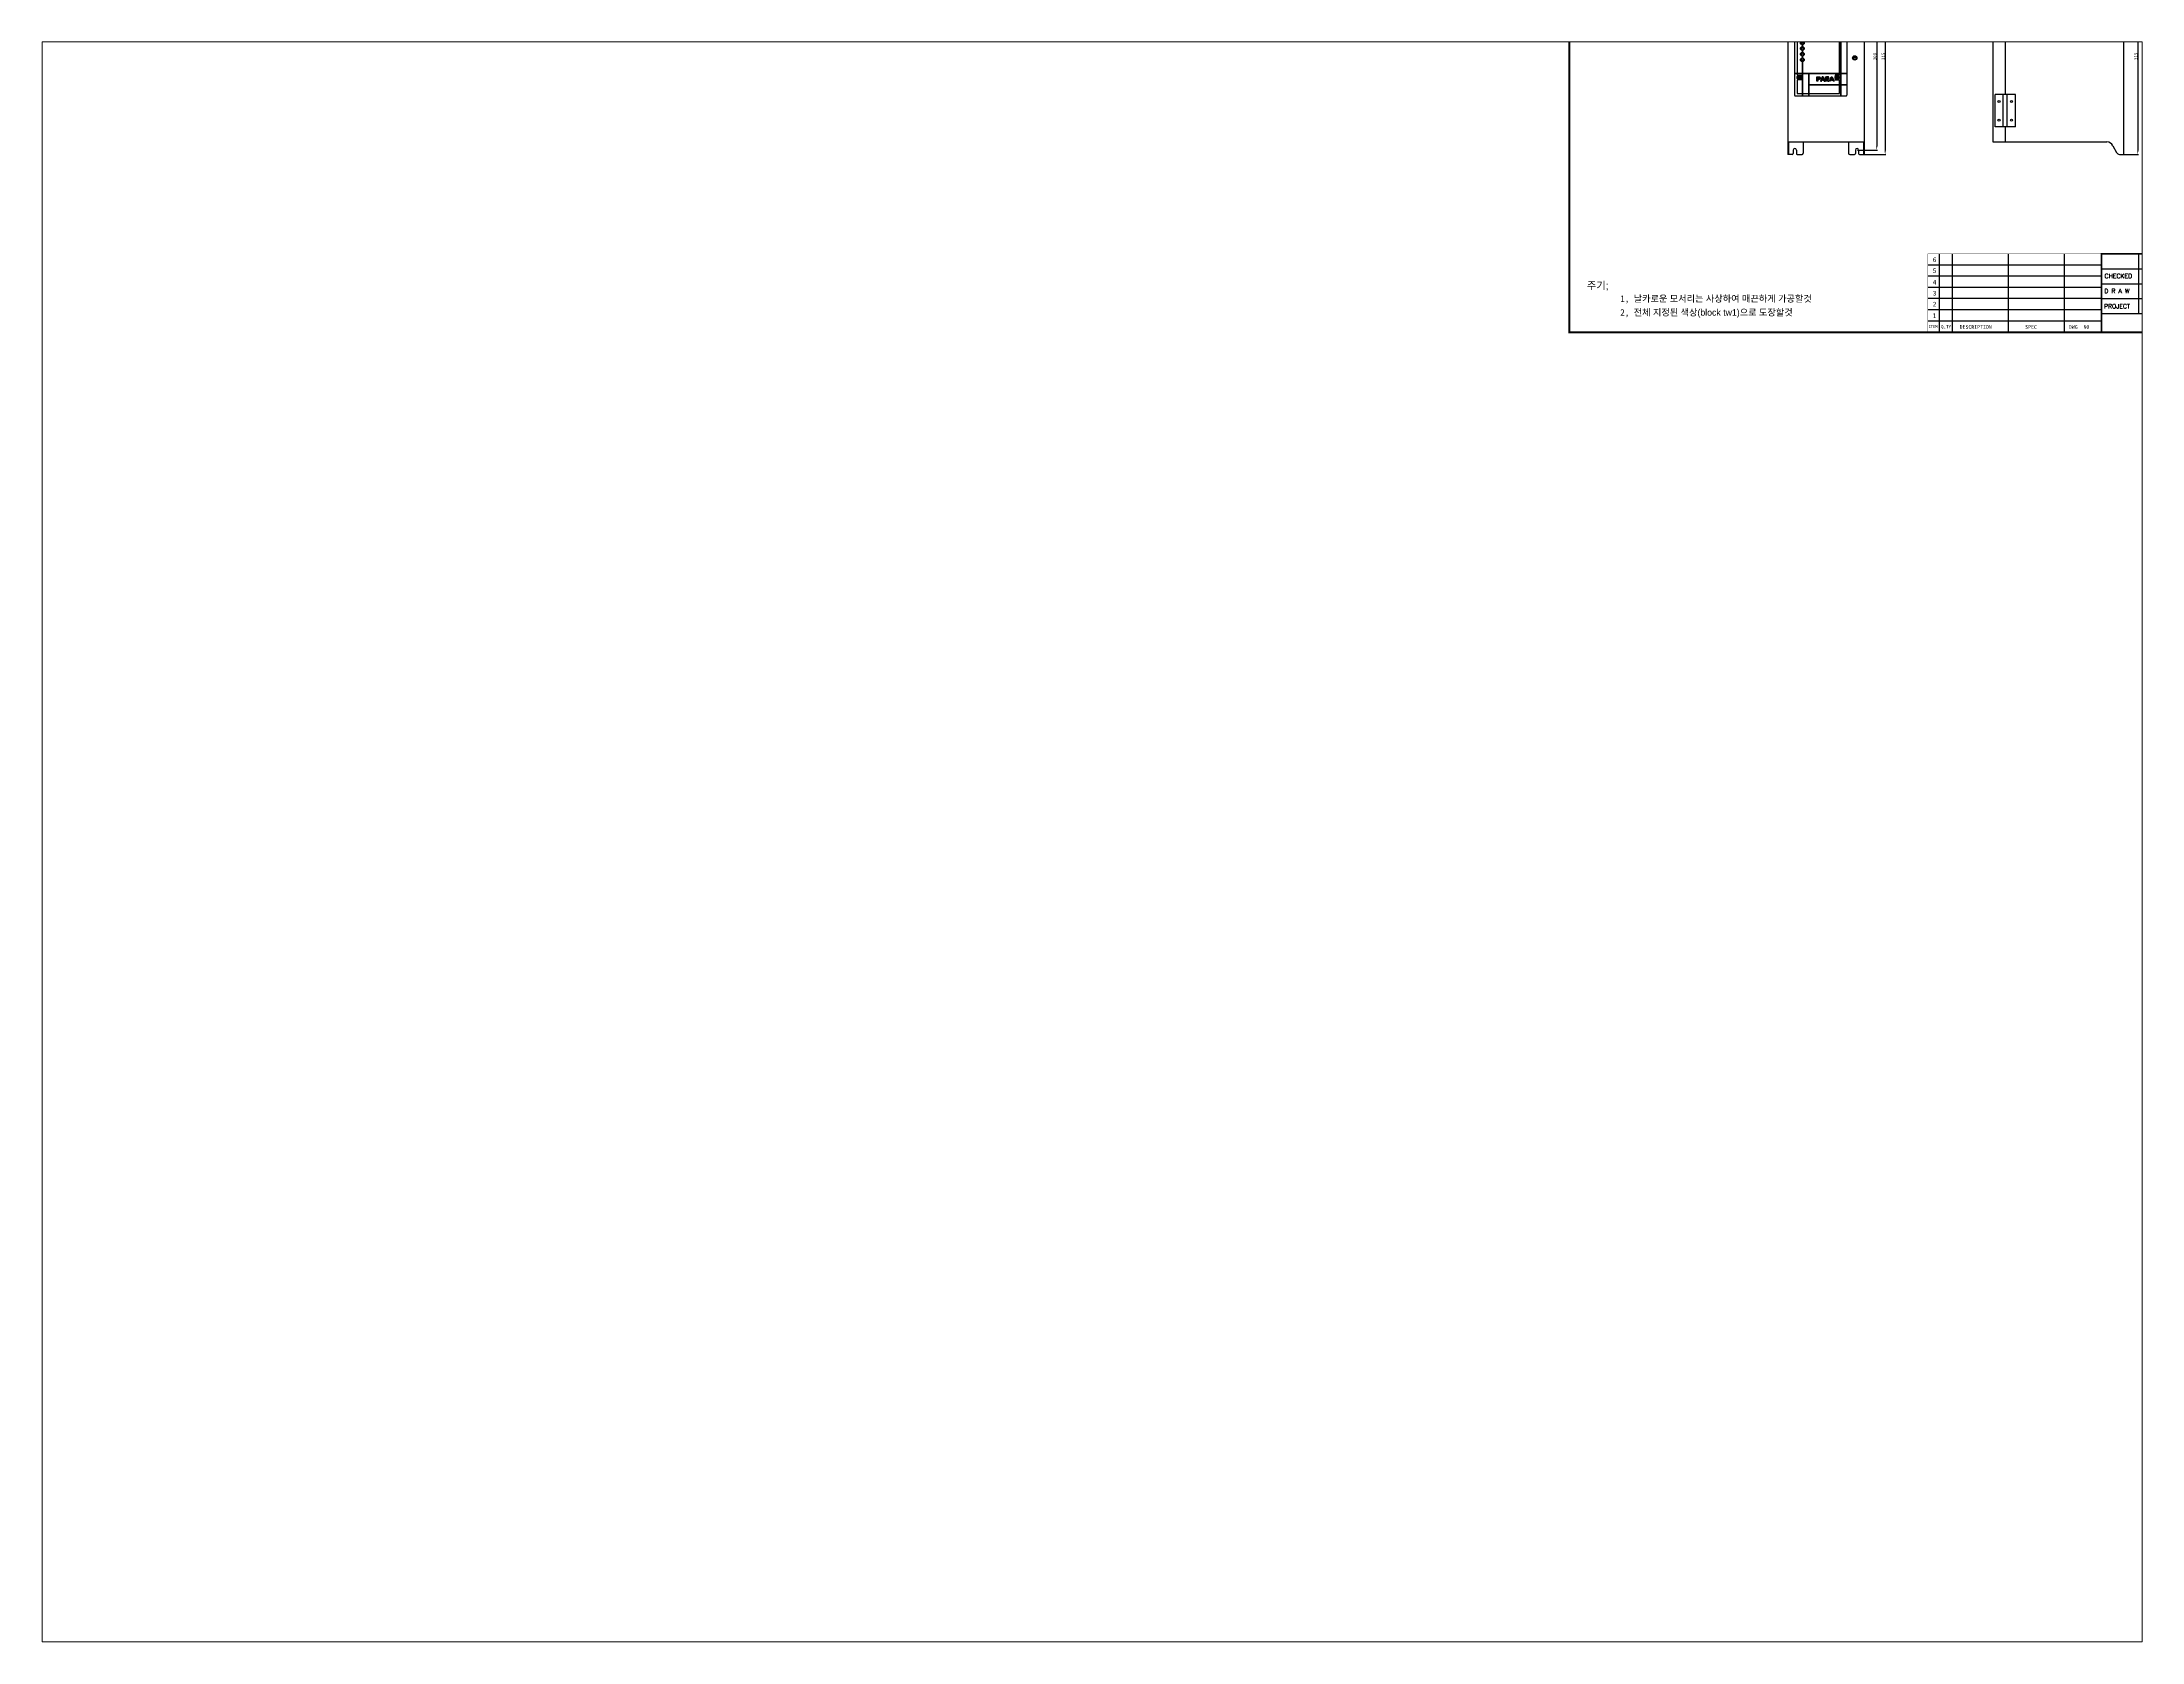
# Paper-space layout 'Layout1' of a CAD drawing. Header units: millimetres. Extents: x 27 to 240, y 20 to 183.
# The model-space entities are those that its viewports show. They can reach past a viewport. Long polylines and large blocks are cut down to what shows.
import ezdxf

# ---------------------------------------------------------------- set-up
doc = ezdxf.new("R2010")
doc.units = ezdxf.units.MM
doc.linetypes.add('CENTERLI', pattern=[1, 0.75, -0.0625, 0.125, -0.0625])
doc.styles.add('ROMAND', font='romand', dxfattribs={"width": 1.1, "height": 8})
doc.styles.add('ROMANS', font='romans', dxfattribs={"height": 3})
doc.dimstyles.new('ISO-25', dxfattribs={"dimtxt": 5, "dimasz": 6, "dimexe": 1.25, "dimexo": 0.625, "dimtad": 1, "dimtxsty": 'Standard', "dimcen": 2.5, "dimclrd": 6, "dimclre": 6, "dimclrt": 1, "dimadec": 0, "dimazin": 0, "dimtfac": 1, "dimtmove": 0, "dimatfit": 3, "dimfxl": 1, "dimarcsym": 0})

# ---------------------------------------------------------------- blocks, each defined once
blk = doc.blocks.new('*D2')
at = {"color": 6, "lineweight": -2, "transparency": 16777216}
for p, q in [((2769.2, 2702.4), (2801.5, 2702.4)), ((2800.2, 2696.4), (2800.2, 2408.4)), ((2769.2, 2402.4), (2801.5, 2402.4))]:
    blk.add_line(p, q, dxfattribs=at)
at = {"color": 6, "transparency": 16777216}
for points in [[(2799.2, 2696.4), (2801.2, 2696.4), (2800.2, 2702.4)], [(2799.2, 2408.4), (2801.2, 2408.4), (2800.2, 2402.4)]]:
    blk.add_solid(points, dxfattribs=at)
at = {"layer": 'Defpoints', "color": 0, "transparency": 16777216}
for p in [(2768.6, 2702.4), (2768.6, 2402.4), (2800.2, 2402.4)]:
    blk.add_point(p, dxfattribs=at)
at = {"color": 1, "transparency": 16777216, "insert": (2797.1, 2552.4), "char_height": 5, "attachment_point": 5, "rotation": 90}
blk.add_mtext('300', dxfattribs=at)
blk = doc.blocks.new('*D3')
at = {"color": 6, "lineweight": -2, "transparency": 16777216}
for p, q in [((2780.6, 2710.4), (2815, 2710.4)), ((2813.7, 2704.4), (2813.7, 2401.4)), ((2780.6, 2395.4), (2815, 2395.4))]:
    blk.add_line(p, q, dxfattribs=at)
at = {"color": 6, "transparency": 16777216}
for points in [[(2812.7, 2704.4), (2814.7, 2704.4), (2813.7, 2710.4)], [(2812.7, 2401.4), (2814.7, 2401.4), (2813.7, 2395.4)]]:
    blk.add_solid(points, dxfattribs=at)
at = {"layer": 'Defpoints', "color": 0, "transparency": 16777216}
for p in [(2780, 2710.4), (2780, 2395.4), (2813.7, 2395.4)]:
    blk.add_point(p, dxfattribs=at)
at = {"color": 1, "transparency": 16777216, "insert": (2810.6, 2552.9), "char_height": 5, "attachment_point": 5, "rotation": 90}
blk.add_mtext('315', dxfattribs=at)
blk = doc.blocks.new('*D4')
at = {"color": 6, "lineweight": -2, "transparency": 16777216}
for p, q in [((3197.4, 2710.4), (3220.9, 2710.4)), ((3219.6, 2704.4), (3219.6, 2401.4)), ((3197.4, 2395.4), (3220.9, 2395.4))]:
    blk.add_line(p, q, dxfattribs=at)
at = {"color": 6, "transparency": 16777216}
for points in [[(3218.6, 2704.4), (3220.6, 2704.4), (3219.6, 2710.4)], [(3218.6, 2401.4), (3220.6, 2401.4), (3219.6, 2395.4)]]:
    blk.add_solid(points, dxfattribs=at)
at = {"layer": 'Defpoints', "color": 0, "transparency": 16777216}
for p in [(3196.8, 2710.4), (3196.8, 2395.4), (3219.6, 2395.4)]:
    blk.add_point(p, dxfattribs=at)
at = {"color": 1, "transparency": 16777216, "insert": (3216.5, 2552.9), "char_height": 5, "attachment_point": 5, "rotation": 90}
blk.add_mtext('315', dxfattribs=at)

msp = doc.modelspace()

# ---------------------------------------------------------------- linework, layer by layer
for p, q in [((2657.181, 2710.38), (2657.181, 2395.38)), ((2779.981, 2710.38), (2779.981, 2395.38)), ((3196.762, 2710.38), (3196.762, 2395.38)), ((2986.762, 2685.38), (2986.762, 2415.38)), ((3006.762, 2609.38), (3006.762, 2491.38)), ((2768.1, 2550.977), (2761.863, 2550.977)), ((2768.1, 2549.783), (2761.863, 2549.783)), ((3006.762, 2439.38), (3006.762, 2415.38)), ((2657.181, 2415.38), (2779.981, 2415.38)), ((2658.381, 2415.38), (2658.381, 2395.38)), ((2666.081, 2402.38), (2666.081, 2396.88)), ((2671.081, 2402.38), (2671.081, 2396.88)), ((2682.181, 2415.38), (2682.181, 2397.38)), ((2754.981, 2415.38), (2754.981, 2397.38)), ((2766.081, 2402.38), (2766.081, 2396.88)), ((2771.081, 2402.38), (2771.081, 2396.88)), ((2778.781, 2415.38), (2778.781, 2395.38)), ((2986.762, 2415.38), (3169.991, 2415.38)), ((3179.276, 2409.094), (3185.504, 2398.523)), ((2664.581, 2395.38), (2657.181, 2395.38)), ((2672.581, 2395.38), (2680.181, 2395.38)), ((2756.981, 2395.38), (2764.581, 2395.38)), ((2772.581, 2395.38), (2779.981, 2395.38)), ((3190.147, 2395.38), (3196.762, 2395.38))]:
    msp.add_line(p, q)
at = {"linetype": 'Continuous'}
for p, q in [((2668.181, 2648.38), (2668.181, 2490.38)), ((2680.431, 2639.13), (2680.431, 2577.369)), ((2680.931, 2639.13), (2680.931, 2577.369)), ((2699.681, 2629.38), (2699.681, 2591.38)), ((2762.181, 2629.38), (2762.181, 2591.38)), ((2680.431, 2571.39), (2680.431, 2568.369)), ((2680.931, 2571.39), (2680.931, 2568.369)), ((2699.681, 2591.38), (2762.181, 2591.38)), ((2741.931, 2591.38), (2741.931, 2525.63)), ((2742.431, 2591.38), (2742.431, 2525.63)), ((2752.181, 2591.38), (2752.181, 2490.38)), ((2680.431, 2562.39), (2680.431, 2559.369)), ((2680.431, 2553.39), (2680.431, 2550.369)), ((2680.431, 2544.39), (2680.431, 2525.63)), ((2680.931, 2562.39), (2680.931, 2559.369)), ((2680.931, 2553.39), (2680.931, 2550.369)), ((2680.931, 2544.39), (2680.931, 2525.63)), ((2668.181, 2525.63), (2680.431, 2525.63)), ((2668.181, 2525.13), (2680.431, 2525.13)), ((2680.431, 2525.13), (2680.431, 2489.38)), ((2680.931, 2525.63), (2741.931, 2525.63)), ((2680.931, 2525.13), (2680.931, 2489.38)), ((2680.931, 2525.13), (2690.431, 2525.13)), ((2690.431, 2525.13), (2690.431, 2489.38)), ((2690.931, 2525.13), (2741.931, 2525.13)), ((2690.931, 2525.13), (2690.931, 2507.63)), ((2690.931, 2507.63), (2741.931, 2507.63)), ((2690.931, 2507.13), (2741.931, 2507.13)), ((2690.931, 2507.13), (2690.931, 2489.38)), ((2741.931, 2525.13), (2741.931, 2507.63)), ((2741.931, 2507.13), (2741.931, 2489.38)), ((2742.431, 2525.63), (2752.181, 2525.63)), ((2742.431, 2525.13), (2742.431, 2507.63)), ((2742.431, 2525.13), (2752.181, 2525.13)), ((2742.431, 2507.63), (2752.181, 2507.63)), ((2742.431, 2507.13), (2742.431, 2489.38)), ((2742.431, 2507.13), (2752.181, 2507.13)), ((2669.181, 2489.38), (2751.181, 2489.38)), ((2990.512, 2439.38), (2990.512, 2491.38)), ((3023.012, 2491.38), (2990.512, 2491.38)), ((3003.512, 2439.38), (3003.512, 2491.38)), ((3010.012, 2439.38), (3010.012, 2491.38)), ((3023.012, 2439.38), (3023.012, 2491.38)), ((3023.012, 2439.38), (2990.512, 2439.38))]:
    msp.add_line(p, q, dxfattribs=at)
at = {"linetype": 'Continuous', "ltscale": 0.3}
for p, q in [((2672.181, 2635.38), (2672.181, 2522.58)), ((2672.181, 2635.38), (2672.181, 2522.58)), ((2740.181, 2522.58), (2740.181, 2593.88)), ((2740.181, 2522.58), (2740.181, 2593.88)), ((2672.181, 2522.58), (2679.181, 2522.58)), ((2672.181, 2522.58), (2679.181, 2522.58)), ((2672.181, 2515.18), (2672.181, 2493.38)), ((2672.181, 2515.18), (2672.181, 2493.38)), ((2679.181, 2515.18), (2672.181, 2515.18)), ((2679.181, 2515.18), (2672.181, 2515.18)), ((2679.181, 2522.58), (2679.181, 2515.18)), ((2679.181, 2522.58), (2679.181, 2515.18)), ((2740.181, 2522.58), (2733.181, 2522.58)), ((2740.181, 2522.58), (2733.181, 2522.58)), ((2733.181, 2522.58), (2733.181, 2515.18)), ((2733.181, 2522.58), (2733.181, 2515.18)), ((2733.181, 2515.18), (2740.181, 2515.18)), ((2733.181, 2515.18), (2740.181, 2515.18)), ((2740.181, 2493.38), (2740.181, 2515.18)), ((2740.181, 2493.38), (2740.181, 2515.18)), ((2672.181, 2493.38), (2740.181, 2493.38)), ((2672.181, 2493.38), (2740.181, 2493.38))]:
    msp.add_line(p, q, dxfattribs=at)
at = {"linetype": 'Continuous', "ltscale": 0.4}
for p, q in [((2742.181, 2591.38), (2742.181, 2489.38)), ((2668.181, 2525.38), (2752.181, 2525.38)), ((2690.431, 2507.38), (2752.181, 2507.38)), ((2690.681, 2525.63), (2690.681, 2489.38))]:
    msp.add_line(p, q, dxfattribs=at)
at = {"linetype": 'CENTERLI'}
msp.add_line((2768.156, 2550.38), (2761.806, 2550.38), dxfattribs=at)
at = {"color": 5}
for p, q in [((2900.359, 2235.637), (2900.359, 2109.637)), ((2921.359, 2235.637), (2921.359, 2109.637)), ((3011.359, 2235.637), (3011.359, 2109.637)), ((3101.359, 2235.637), (3101.359, 2109.637)), ((3221.359, 2139.637), (3221.359, 2235.637)), ((3161.359, 2217.637), (2882.359, 2217.637)), ((3161.359, 2199.637), (2882.359, 2199.637)), ((3161.359, 2211.637), (3536.359, 2211.637)), ((3161.359, 2181.637), (2882.359, 2181.637)), ((3161.359, 2163.637), (2882.359, 2163.637)), ((3161.359, 2187.637), (3536.359, 2187.637)), ((3161.359, 2163.637), (3536.359, 2163.637)), ((3161.359, 2145.637), (2882.359, 2145.637)), ((3161.359, 2127.637), (2882.359, 2127.637)), ((3161.359, 2139.637), (3536.359, 2139.637))]:
    msp.add_line(p, q, dxfattribs=at)
at = {"color": 5, "const_width": 3}
for points in [[(2306.359, 2109.637), (3536.359, 2109.637), (3536.359, 2970.637), (2306.359, 2970.637), (2306.359, 2109.637)], [(3536.359, 2235.637), (3161.359, 2235.637), (3161.359, 2109.637)]]:
    msp.add_lwpolyline(points, dxfattribs=at)
at = {"linetype": 'Continuous'}
for points in [[(2705.335, 2520.12), (2705.335, 2512.908), (2703.883, 2512.908), (2703.883, 2520.12)], [(2705.647, 2516.846), (2706.131, 2516.846), (2706.525, 2516.853), (2706.849, 2516.874), (2706.983, 2516.89), (2707.1, 2516.91), (2707.152, 2516.921), (2707.2, 2516.933), (2707.242, 2516.946), (2707.281, 2516.959), (2707.351, 2516.99), (2707.385, 2517.007), (2707.418, 2517.024), (2707.45, 2517.043), (2707.481, 2517.063), (2707.511, 2517.084), (2707.54, 2517.105), (2707.567, 2517.128), (2707.594, 2517.152), (2707.62, 2517.177), (2707.645, 2517.203), (2707.669, 2517.229), (2707.692, 2517.257), (2707.714, 2517.286), (2707.735, 2517.316), (2707.755, 2517.346), (2707.774, 2517.378), (2707.791, 2517.41), (2707.808, 2517.442), (2707.822, 2517.475), (2707.836, 2517.509), (2707.848, 2517.543), (2707.859, 2517.578), (2707.869, 2517.614), (2707.877, 2517.65), (2707.884, 2517.687), (2707.89, 2517.724), (2707.898, 2517.801), (2707.9, 2517.88), (2707.899, 2517.929), (2707.897, 2517.977), (2707.892, 2518.024), (2707.886, 2518.069), (2707.878, 2518.114), (2707.868, 2518.157), (2707.856, 2518.2), (2707.842, 2518.241), (2707.827, 2518.282), (2707.81, 2518.321), (2707.791, 2518.359), (2707.77, 2518.396), (2707.748, 2518.432), (2707.723, 2518.467), (2707.697, 2518.501), (2707.669, 2518.533), (2707.64, 2518.565), (2707.609, 2518.595), (2707.578, 2518.623), (2707.546, 2518.65), (2707.513, 2518.675), (2707.479, 2518.699), (2707.444, 2518.722), (2707.407, 2518.742), (2707.37, 2518.762), (2707.332, 2518.78), (2707.293, 2518.796), (2707.254, 2518.811), (2707.213, 2518.824), (2707.171, 2518.836), (2707.128, 2518.846), (2707.084, 2518.855), (2707.011, 2518.867), (2706.921, 2518.877), (2706.692, 2518.892), (2706.038, 2518.905), (2705.647, 2518.905), (2705.647, 2520.12), (2706.215, 2520.12), (2707.31, 2520.093), (2707.684, 2520.059), (2707.828, 2520.037), (2707.889, 2520.025), (2707.943, 2520.012), (2708.02, 2519.99), (2708.095, 2519.965), (2708.168, 2519.937), (2708.24, 2519.907), (2708.31, 2519.873), (2708.379, 2519.836), (2708.446, 2519.797), (2708.512, 2519.754), (2708.576, 2519.708), (2708.638, 2519.66), (2708.699, 2519.608), (2708.758, 2519.554), (2708.816, 2519.496), (2708.872, 2519.436), (2708.926, 2519.372), (2708.979, 2519.306), (2709.03, 2519.237), (2709.077, 2519.165), (2709.121, 2519.091), (2709.162, 2519.014), (2709.199, 2518.935), (2709.234, 2518.854), (2709.264, 2518.77), (2709.292, 2518.683), (2709.317, 2518.594), (2709.338, 2518.503), (2709.356, 2518.409), (2709.37, 2518.313), (2709.39, 2518.112), (2709.397, 2517.902), (2709.393, 2517.74), (2709.381, 2517.583), (2709.363, 2517.434), (2709.336, 2517.291), (2709.303, 2517.155), (2709.261, 2517.025), (2709.238, 2516.963), (2709.212, 2516.902), (2709.185, 2516.843), (2709.156, 2516.786), (2709.094, 2516.676), (2709.027, 2516.572), (2708.957, 2516.474), (2708.883, 2516.382), (2708.804, 2516.296), (2708.722, 2516.217), (2708.635, 2516.143), (2708.544, 2516.076), (2708.452, 2516.014), (2708.358, 2515.957), (2708.265, 2515.906), (2708.171, 2515.861), (2708.076, 2515.821), (2707.981, 2515.786), (2707.886, 2515.757), (2707.791, 2515.734), (2707.653, 2515.71), (2707.501, 2515.689), (2707.153, 2515.656), (2706.283, 2515.631), (2705.647, 2515.631)], [(2713.419, 2518.443), (2715.509, 2512.908), (2717.092, 2512.908), (2714.213, 2520.12), (2712.637, 2520.12), (2709.858, 2512.908), (2711.414, 2512.908)], [(2713.452, 2514.16), (2714.309, 2515.644), (2712.595, 2515.644)], [(2719.32, 2520.12), (2719.32, 2512.908), (2717.869, 2512.908), (2717.869, 2520.12)], [(2721.244, 2515.664), (2721.531, 2515.694), (2721.776, 2515.734), (2721.871, 2515.757), (2721.966, 2515.786), (2722.061, 2515.821), (2722.156, 2515.861), (2722.25, 2515.906), (2722.343, 2515.957), (2722.437, 2516.014), (2722.529, 2516.076), (2722.62, 2516.143), (2722.707, 2516.217), (2722.789, 2516.296), (2722.868, 2516.382), (2722.942, 2516.474), (2723.012, 2516.572), (2723.079, 2516.676), (2723.141, 2516.786), (2723.17, 2516.843), (2723.197, 2516.902), (2723.223, 2516.963), (2723.246, 2517.025), (2723.288, 2517.155), (2723.321, 2517.291), (2723.348, 2517.434), (2723.367, 2517.583), (2723.378, 2517.74), (2723.382, 2517.902), (2723.375, 2518.112), (2723.355, 2518.313), (2723.341, 2518.409), (2723.323, 2518.503), (2723.302, 2518.594), (2723.277, 2518.683), (2723.25, 2518.77), (2723.219, 2518.854), (2723.184, 2518.935), (2723.147, 2519.014), (2723.106, 2519.091), (2723.062, 2519.165), (2723.015, 2519.237), (2722.964, 2519.306), (2722.911, 2519.372), (2722.857, 2519.436), (2722.801, 2519.496), (2722.743, 2519.554), (2722.684, 2519.608), (2722.623, 2519.66), (2722.561, 2519.708), (2722.497, 2519.754), (2722.431, 2519.797), (2722.364, 2519.836), (2722.295, 2519.873), (2722.225, 2519.907), (2722.153, 2519.937), (2722.08, 2519.965), (2722.005, 2519.99), (2721.928, 2520.012), (2721.874, 2520.025), (2721.813, 2520.037), (2721.669, 2520.059), (2721.295, 2520.093), (2720.2, 2520.12), (2719.632, 2520.12), (2719.632, 2518.905), (2720.023, 2518.905), (2720.677, 2518.892), (2720.906, 2518.877), (2720.996, 2518.867), (2721.069, 2518.855), (2721.113, 2518.846), (2721.156, 2518.836), (2721.198, 2518.824), (2721.239, 2518.811), (2721.279, 2518.796), (2721.318, 2518.78), (2721.355, 2518.762), (2721.393, 2518.742), (2721.429, 2518.722), (2721.464, 2518.699), (2721.498, 2518.675), (2721.531, 2518.65), (2721.563, 2518.623), (2721.595, 2518.595), (2721.625, 2518.565), (2721.654, 2518.533), (2721.682, 2518.501), (2721.708, 2518.467), (2721.733, 2518.432), (2721.755, 2518.396), (2721.776, 2518.359), (2721.795, 2518.321), (2721.812, 2518.282), (2721.827, 2518.241), (2721.841, 2518.2), (2721.853, 2518.157), (2721.863, 2518.114), (2721.871, 2518.069), (2721.877, 2518.024), (2721.882, 2517.977), (2721.884, 2517.929), (2721.885, 2517.88), (2721.883, 2517.801), (2721.879, 2517.762), (2721.875, 2517.724), (2721.869, 2517.687), (2721.862, 2517.65), (2721.854, 2517.614), (2721.844, 2517.578), (2721.833, 2517.543), (2721.821, 2517.509), (2721.807, 2517.475), (2721.793, 2517.442), (2721.776, 2517.41), (2721.759, 2517.378), (2721.74, 2517.346), (2721.721, 2517.316), (2721.699, 2517.286), (2721.677, 2517.257), (2721.654, 2517.229), (2721.63, 2517.203), (2721.605, 2517.177), (2721.579, 2517.152), (2721.553, 2517.128), (2721.525, 2517.105), (2721.496, 2517.084), (2721.466, 2517.063), (2721.435, 2517.043), (2721.403, 2517.024), (2721.37, 2517.007), (2721.337, 2516.99), (2721.266, 2516.959), (2721.228, 2516.946), (2721.185, 2516.933), (2721.137, 2516.921), (2721.085, 2516.91), (2720.968, 2516.89), (2720.834, 2516.874), (2720.51, 2516.853), (2720.116, 2516.846), (2719.632, 2516.846), (2719.632, 2515.631), (2721.643, 2512.908), (2723.382, 2512.908)], [(2727.955, 2518.443), (2725.951, 2512.908), (2724.394, 2512.908), (2727.173, 2520.12), (2728.749, 2520.12), (2731.629, 2512.908), (2730.045, 2512.908)], [(2728.02, 2514.16), (2728.877, 2515.644), (2727.163, 2515.644)]]:
    msp.add_lwpolyline(points, close=True, dxfattribs=at)
at = {"color": 5, "ltscale": 2, "const_width": 0.6}
msp.add_lwpolyline([(3161.359, 2235.637), (2882.359, 2235.637), (2882.359, 2109.637)], dxfattribs=at)
at = {"linetype": 'Continuous'}
for centre, radius in [((2680.681, 2574.38), 3), ((2680.681, 2565.38), 3), ((2680.681, 2574.38), 1.5), ((2680.681, 2565.38), 1.5), ((2680.681, 2556.38), 3), ((2680.681, 2547.38), 3), ((2680.681, 2556.38), 1.5), ((2680.681, 2547.38), 1.5)]:
    msp.add_circle(centre, radius, dxfattribs=at)
for centre, radius in [((2764.981, 2550.38), 3.5), ((2764.981, 2550.38), 3.175), ((2996.762, 2480.38), 1.75), ((3016.762, 2480.38), 1.75), ((2996.762, 2450.38), 1.75), ((3016.762, 2450.38), 1.75)]:
    msp.add_circle(centre, radius)
at = {"linetype": 'Continuous', "ltscale": 0.4}
for centre, radius in [((2675.681, 2518.88), 3.5), ((2675.681, 2518.88), 2.5), ((2675.681, 2518.88), 1.35), ((2736.681, 2518.88), 3.5), ((2736.681, 2518.88), 2.5), ((2736.681, 2518.88), 1.35)]:
    msp.add_circle(centre, radius, dxfattribs=at)
at = {"linetype": 'Continuous', "ltscale": 0.3}
for centre in [(2675.681, 2518.88), (2736.681, 2518.88)]:
    msp.add_circle(centre, 3, dxfattribs=at)
at = {"linetype": 'Continuous'}
for centre, start, end in [((2669.181, 2490.38), 180, 270), ((2751.181, 2490.38), 270, 0)]:
    msp.add_arc(centre, 1, start, end, dxfattribs=at)
for centre, radius, start, end in [((2664.581, 2396.88), 1.5, 270, 0), ((2668.581, 2402.38), 2.5, 0, 180), ((2672.581, 2396.88), 1.5, 180, 270), ((2680.181, 2397.38), 2, 270, 0), ((2756.981, 2397.38), 2, 180, 270), ((2764.581, 2396.88), 1.5, 270, 0), ((2768.581, 2402.38), 2.5, 0, 180), ((2772.581, 2396.88), 1.5, 180, 270), ((3169.991, 2405.38), 10, 21.801409, 90), ((3190.147, 2400.38), 5, 201.801409, 270)]:
    msp.add_arc(centre, radius, start, end)

# ---------------------------------------------------------------- texts
at = {"color": 5, "style": 'ROMANS'}
for s, p in [('CHECKED', (3166.2, 2196.367)), ('D R A W', (3165.71, 2172.286)), ('PROJECT', (3165.23, 2147.803))]:
    msp.add_text(s, height=7.2, dxfattribs=at).set_placement(p)
at = {"color": 5, "style": 'ROMAND', "width": 1.1}
msp.add_text('PARA ENT', height=22.4, dxfattribs=at).set_placement((3228.317, 2113.5))
at = {"color": 5, "attachment_point": 1}
for s, insert, char_height, width in [('6', (2890.181, 2229.919), 7.5, 9.8805), ('4', (2890.181, 2193.772), 7.5, 9.8805), ('5', (2890.181, 2212.266), 7.5, 9.8805), ('3', (2890.181, 2176.119), 7.5, 9.8805), ('2', (2890.181, 2158.676), 7.5, 9.8805), ('1', (2890.181, 2139.972), 7.5, 9.8805), ('ITEM', (2883.609, 2121.13), 4.5, 6), ('Q,TY', (2903.54, 2121.13), 5.1, 15), ('DESCRIPTION', (2933.387, 2121.13), 6, 30), ('SPEC', (3038.664, 2121.13), 6, 30), ('DWG  NO', (3108.867, 2121.13), 6, 45)]:
    msp.add_mtext(s, dxfattribs=dict(at, insert=insert, char_height=char_height, width=width))
at = {"attachment_point": 1}
for s, insert, char_height, width in [('{\\fﾱﾼﾸﾲ|b0|i0|c129|p50;주기;}', (2334.652, 2190.622), 12, 45), ('1, {\\fﾱﾼﾸﾲ|b0|i0|c129|p50;날카로운 모서리는 사상하여 매끈하게 가공할것}', (2388.299, 2168.943), 10.5, 450), ('2, {\\fﾱﾼﾸﾲ|b0|i0|c129|p50;전체 지정된 색상(block tw1)으로 도장할것}', (2388.299, 2146.728), 10.5, 450)]:
    msp.add_mtext(s, dxfattribs=dict(at, insert=insert, char_height=char_height, width=width))

# ---------------------------------------------------------------- dimensions: what is measured, and where the dimension line sits
for base, p1, p2, angle, picture, middle in [((2800.223, 2402.38), (2768.581, 2702.38), (2768.581, 2402.38), 90, '*D2', (2797.098, 2552.38)), ((2813.711, 2395.38), (2779.981, 2710.38), (2779.981, 2395.38), 90, '*D3', (2810.586, 2552.88)), ((3219.6, 2395.38), (3196.762, 2710.38), (3196.762, 2395.38), 270, '*D4', (3216.475, 2552.88))]:
    dim = msp.add_linear_dim(base=base, p1=p1, p2=p2, angle=angle, dimstyle='ISO-25')
    dim.commit()
    dim.dimension.update_dxf_attribs({"geometry": picture, "text_midpoint": middle})

psp = doc.layouts.get("Layout1")

# ---------------------------------------------------------------- viewports
at = {"layer": '0'}
psp.add_viewport(center=(133.35, 101.6), size=(213.36, 162.56), view_center_point=(1539.469, 1290.676), view_height=2570.50943, dxfattribs=at)

doc.saveas('drawing.dxf')
